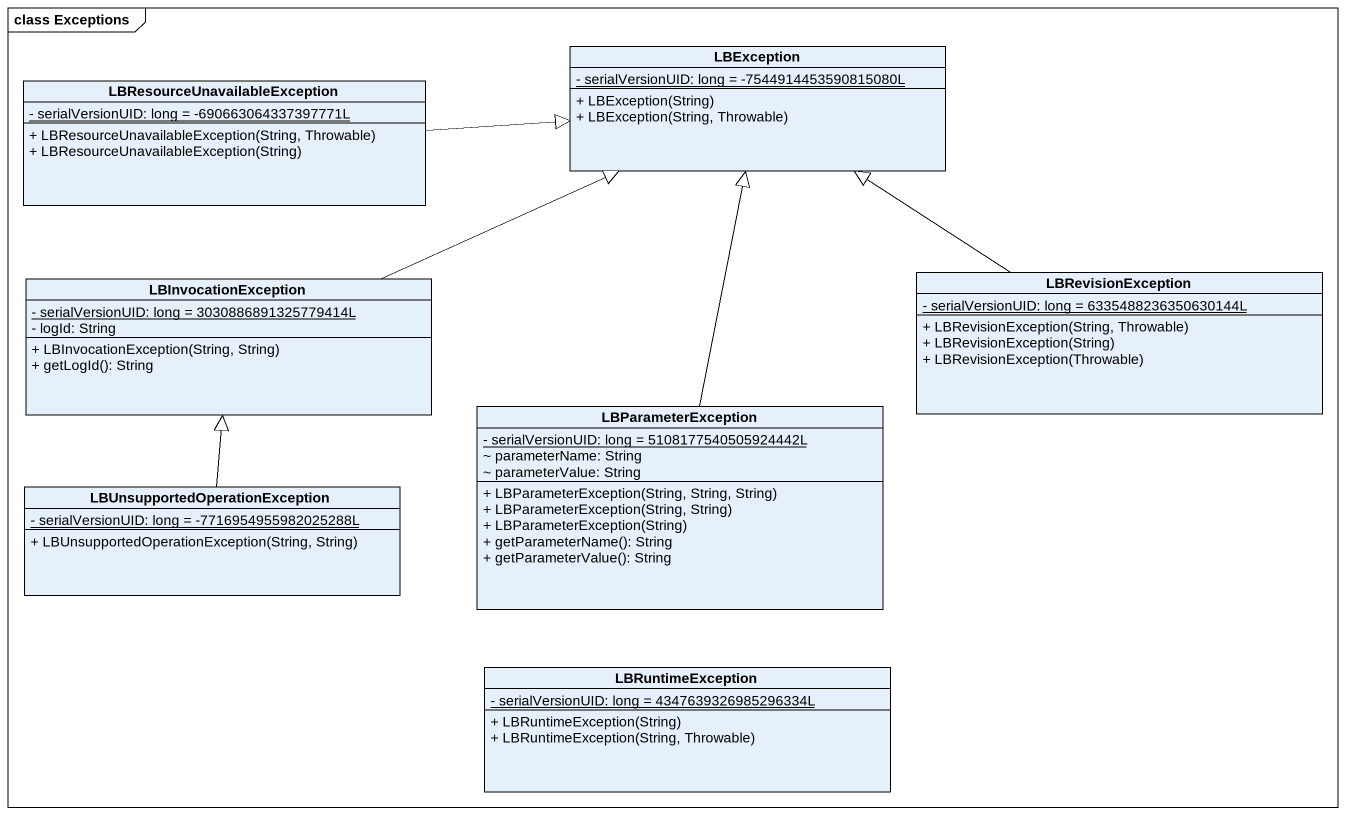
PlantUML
@startuml
mainframe class Exceptions
hide circle
hide empty members
skinparam classAttributeIconSize 0
class LBException {
  {static} - serialVersionUID: long = -7544914453590815080L
  + LBException(String)
  + LBException(String, Throwable)
}
class "LBResourceUnavailableException" as LBResourceUnavailableExcepti {
  {static} - serialVersionUID: long = -690663064337397771L
  + LBResourceUnavailableException(String, Throwable)
  + LBResourceUnavailableException(String)
}
class LBRevisionException {
  {static} - serialVersionUID: long = 6335488236350630144L
  + LBRevisionException(String, Throwable)
  + LBRevisionException(String)
  + LBRevisionException(Throwable)
}
class LBInvocationException {
  {static} - serialVersionUID: long = 3030886891325779414L
  - logId: String
  + LBInvocationException(String, String)
  + getLogId(): String
}
class LBParameterException {
  {static} - serialVersionUID: long = 5108177540505924442L
  ~ parameterName: String
  ~ parameterValue: String
  + LBParameterException(String, String, String)
  + LBParameterException(String, String)
  + LBParameterException(String)
  + getParameterName(): String
  + getParameterValue(): String
}
class "LBUnsupportedOperationException" as LBUnsupportedOperationExcept {
  {static} - serialVersionUID: long = -7716954955982025288L
  + LBUnsupportedOperationException(String, String)
}
class LBRuntimeException {
  {static} - serialVersionUID: long = 4347639326985296334L
  + LBRuntimeException(String)
  + LBRuntimeException(String, Throwable)
}
LBResourceUnavailableExcepti -right-|> LBException
LBRevisionException -up-|> LBException
LBInvocationException -right-|> LBException
LBParameterException -up-|> LBException
LBUnsupportedOperationExcept -up-|> LBInvocationException
@enduml
